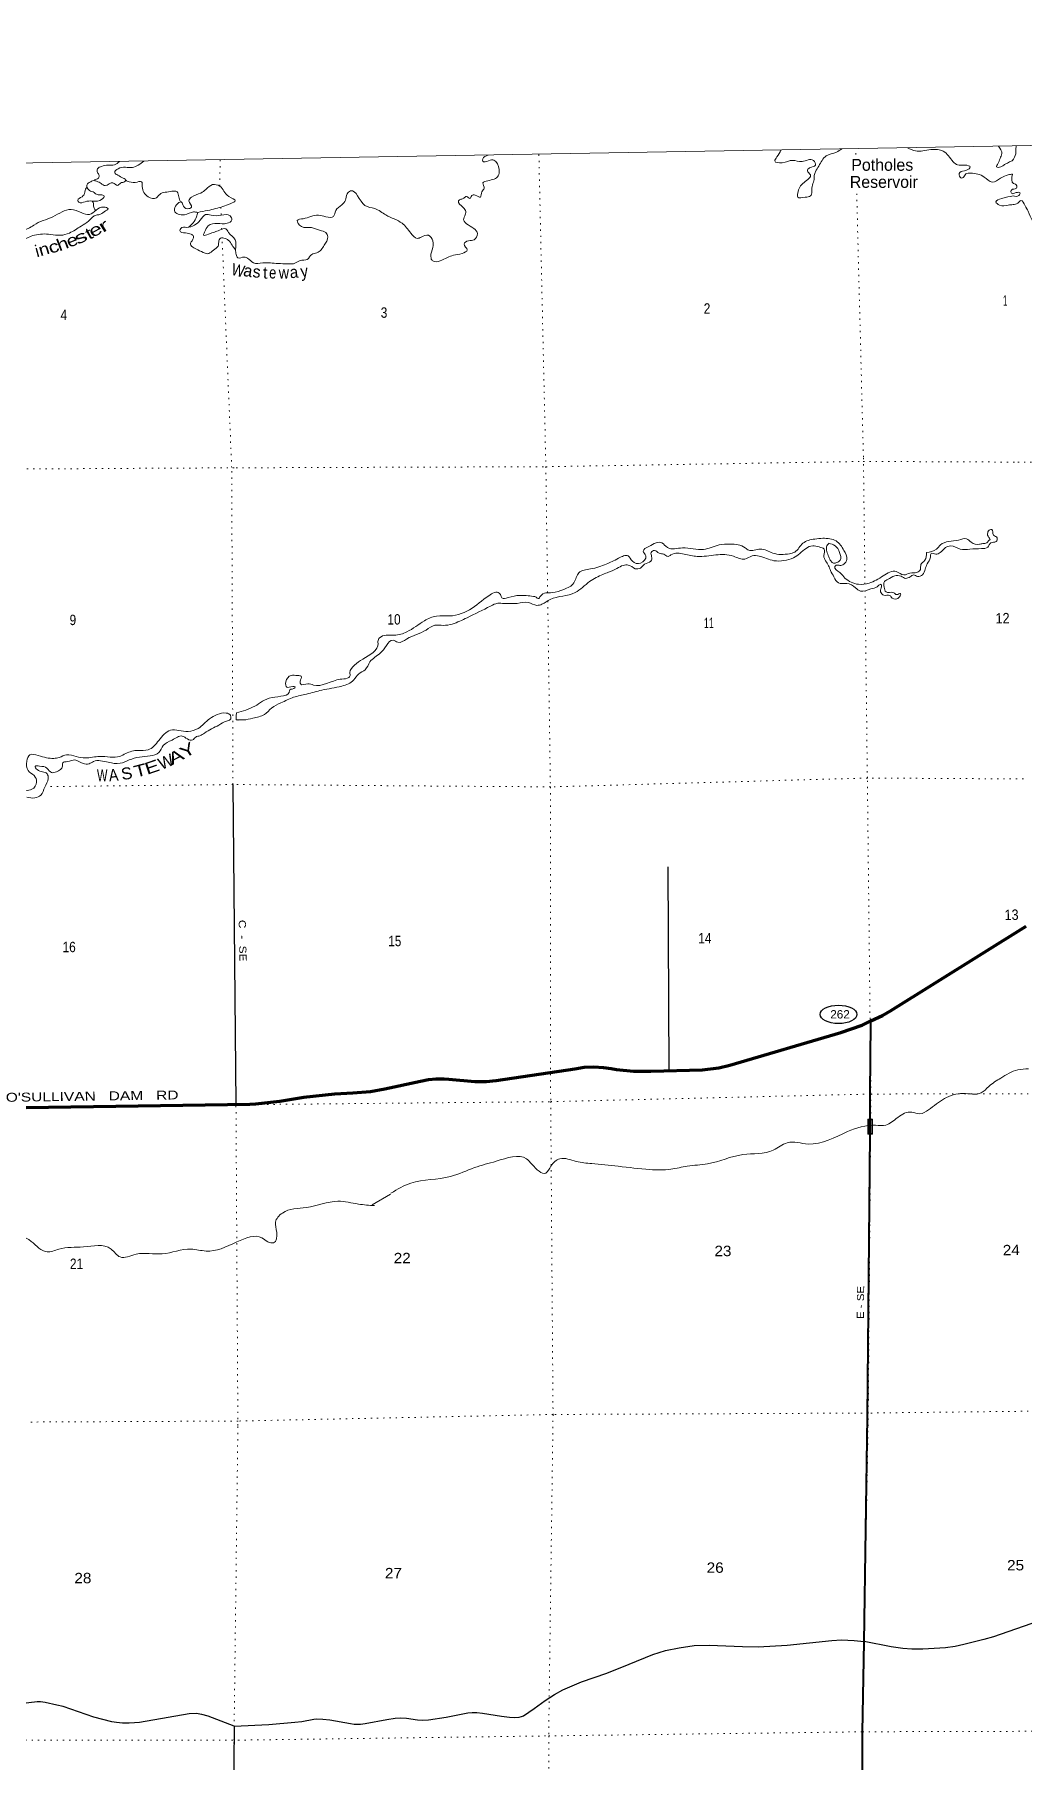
# Model space of a CAD drawing. Header units: feet. Extents: x 250644 to 505285, y -364975 to -177792.
# Drawn here: x 390845 to 407474, y -206842 to -177792 of the extents above; entities that cross this region are included whole.
import ezdxf
from ezdxf.enums import TextEntityAlignment as Align

# ---------------------------------------------------------------- set-up
doc = ezdxf.new("R2010")
doc.units = ezdxf.units.FT
doc.header["$LTSCALE"] = 70
doc.linetypes.add('DOTTED', pattern=[1.5, 0.3, -1.2])
for name, color, linetype, lineweight in [('17', 7, 'Continuous', 25), ('23', 7, 'Continuous', 70), ('26', 7, 'Continuous', 40), ('29', 7, 'Continuous', 25), ('39', 7, 'Continuous', 13), ('4', 7, 'Continuous', 13), ('61', 7, 'Continuous', 13), ('7', 7, 'DOTTED', 13)]:
    doc.layers.add(name, color=color, linetype=linetype, lineweight=lineweight)
for name, color, linetype in [('27', 7, 'Continuous'), ('30', 7, 'Continuous'), ('41', 7, 'Continuous')]:
    doc.layers.add(name, color=color, linetype=linetype)

msp = doc.modelspace()

# ---------------------------------------------------------------- linework, layer by layer
at = {"layer": '17'}
msp.add_ellipse((404363.5, -194275.25), major_axis=(-309.24, 1), ratio=0.500121, dxfattribs=at)
at = {"layer": '23'}
for points in [[(404906.32, -194385.05), (405104.05, -194291.02), (405240.12, -194213.52), (407517.84, -192788.17)], [(388822.51, -195871.45), (394464.64, -195783.19), (394566.87, -195779.08), (394971.55, -195736.17), (395372.44, -195669.41), (395892.56, -195609.18), (396195.27, -195597.12), (396495.98, -195572.7), (396738.06, -195529.64), (397337.91, -195397.42), (397468.23, -195370.16), (397600.68, -195356.68), (397733.82, -195357.11), (397812.75, -195363.98), (398250.67, -195401.75), (398442.69, -195403.06), (398609.86, -195387.77), (399930.31, -195188.99), (400090.09, -195165.16), (400251.48, -195158.17), (400412.72, -195168.09), (400538.84, -195187.82), (400632.78, -195203.49), (400919.38, -195231), (401207.28, -195228.41), (402076.31, -195209.67), (402353.7, -195171.98), (402539.48, -195129.85), (404401.77, -194580.95), (404760.51, -194454.39), (404906.32, -194385.05)]]:
    msp.add_lwpolyline(points, dxfattribs=at)
at = {"layer": '26'}
for points in [[(404897.5, -196284.74), (404895.55, -195612.94), (404906.02, -194418.96), (404906.32, -194385.05)], [(404758.96, -209570.15), (404767.73, -206342.22), (404794.47, -204835.73), (404853.38, -201042.15), (404897.5, -196284.74)]]:
    msp.add_lwpolyline(points, dxfattribs=at)
at = {"layer": '29'}
for p, q in [((394181.83, -190408.56), (394232.28, -195786.82)), ((401492.15, -191795.01), (401510, -195220.01)), ((394200.8, -206249.03), (394783.74, -206218.1))]:
    msp.add_line(p, q, dxfattribs=at)
for points in [[(407726.28, -204482.76), (406970.96, -204746.72), (406806.96, -204791.07), (406470.09, -204875.33), (406323.82, -204906.37), (406164.25, -204928.55), (405783.05, -204950.72), (405596.88, -204950.72), (405446.18, -204941.85), (405251.15, -204915.24), (404796.82, -204822.12)], [(399431.24, -205815.51), (399586.4, -205713.51), (399726.03, -205638.11), (400045.17, -205505.07), (400470.69, -205354.29), (400843.02, -205203.51), (401241.95, -205043.86), (401456.92, -204977.34), (401685.2, -204928.56), (401935.63, -204893.08), (402190.51, -204884.21), (402749, -204910.82), (403010.52, -204915.25), (403502.53, -204884.21), (404251.62, -204804.38), (404415.63, -204795.51), (404628.39, -204804.38), (404796.82, -204822.12)], [(394200.8, -206249.03), (393764.5, -206078.46), (393660.34, -206049.63), (393562.83, -206036.32), (393445.37, -206042.98), (393090.78, -206105.06), (392610.96, -206184.89), (392523.43, -206193.76), (392438.1, -206198.19), (392322.86, -206195.98), (392223.13, -206187.11), (392142.24, -206176.02), (391840.84, -206096.2), (391326.68, -205918.81), (391222.51, -205892.21), (391021.95, -205852.29), (390945.49, -205838.99), (390888.97, -205841.2), (390608.63, -205874.46)], [(394783.74, -206218.1), (395220.37, -206183.59), (395338.94, -206170.28), (395542.84, -206132.59), (395592.7, -206125.94), (395691.33, -206128.15), (395809.89, -206143.68), (396155.62, -206205.76), (396218.79, -206212.41), (396280.85, -206214.63), (396325.17, -206212.41), (396403.84, -206201.33), (396771.74, -206134.81), (396906.95, -206114.84), (397006.66, -206108.2), (397097.54, -206114.84), (397285.91, -206139.24), (397376.79, -206145.89), (397467.64, -206143.68), (397764.62, -206094.89), (398132.51, -206023.94), (398206.78, -206017.29), (398279.92, -206017.29), (398376.3, -206028.37), (398695.44, -206081.59), (398830.66, -206099.32), (398908.2, -206103.76), (398994.66, -206097.1), (399032.34, -206088.23), (399067.77, -206072.72), (399245.07, -205952.98), (399431.24, -205815.51)], [(394200.8, -206249.03), (394186.31, -208117.16), (394157.19, -211872.37)]]:
    msp.add_lwpolyline(points, dxfattribs=at)
at = {"layer": '39'}
msp.add_line((396521.16, -197479.19), (396831.16, -197298.14), dxfattribs=at)
for points in [[(403396.82, -179737.34), (403327.79, -179851.96), (403290.93, -179919.01), (403414.14, -179948.69), (403592.25, -179908.94), (403751.47, -179929.86), (403942.04, -179909.95), (403975.82, -179991.67), (403878.16, -180033.82), (403841.02, -180086.81), (403890.52, -180150.12), (403784.52, -180278.84), (403679.56, -180459.8), (403680.92, -180528.09), (403801.56, -180529.69), (403893.59, -180507.74), (403924.12, -180324.27), (403956.45, -180231.18), (403957.07, -180160.84), (403975.97, -180100.17), (404032.36, -180004.6), (404157.66, -179835.29), (404329.27, -179771.56), (404421.03, -179715.1)], [(405524.48, -179699.03), (405657.54, -179748.91), (405918.44, -179727.6), (406126, -179753.57), (406292.34, -179931.08), (406365.79, -179985.88), (406492.46, -179987.35), (406579.58, -180021.77), (406514.27, -180073.32), (406404.51, -180113.7), (406393.25, -180154.12), (406436.53, -180207.51), (406480.01, -180170.46), (406507.47, -180135.75), (406583.62, -180124.17), (406816.1, -180189.84), (406950.43, -180273.55), (407089.89, -180210.46), (407219.42, -180153.61), (407291.5, -180139.24)], [(407053.81, -179672.84), (407111.82, -179796.07), (407081.27, -179877.06), (407044.84, -179966.21), (407021.76, -180018.92), (407096.11, -180017.43), (407157.68, -179980.02), (407203.46, -179957), (407277.2, -179917.55), (407286.36, -179914.84)], [(407286.36, -179914.84), (407343.29, -179797.32), (407344.28, -179749.05), (407354.27, -179664.11)], [(392685.57, -179923), (392490.45, -180027.36), (392249.69, -180050.28), (392194.7, -180115.69), (392247.82, -180158.83), (392337.27, -180209.28), (392380.18, -180244.59), (392364.5, -180265), (392292.64, -180290.56), (392239.15, -180329.81), (392163.88, -180285.11), (392032.18, -180333.97), (391963.11, -180297.18), (391888, -180260.5), (391853.49, -180243.11), (391905.25, -180217.96), (391932.31, -180163.16), (391903.14, -180111.5), (391905.92, -180049.15), (391971.52, -180011.66), (392083.6, -179987.31), (392190.06, -179983.16), (392273.17, -179929.87)], [(398471.3, -179822.85), (398383.44, -179884.92), (398382.23, -179925.14), (398480.53, -179915.13), (398570.79, -179905.28), (398658.37, -180064.28), (398642.39, -180171.1), (398469.09, -180250.94), (398385.42, -180288.79), (398407.34, -180380.79), (398368.23, -180435.83), (398343.9, -180526.74), (398254.81, -180494.37), (398196.66, -180501.57), (398165.43, -180548.41), (398108.49, -180515.39), (398064.84, -180544.4), (398014.96, -180563.49), (397975.29, -180590.41), (398053.88, -180701.36), (398097.47, -180770.82), (398080.82, -180843.5), (398061.56, -180886.08), (398229.72, -181053.51), (398291.75, -181140.68), (398237.52, -181244.26), (398141.39, -181262.26), (398068.08, -181315.98), (398120.3, -181415.41), (398037.03, -181473.34), (397888.93, -181506.46), (397787.13, -181542.66), (397663.63, -181599.4), (397541.01, -181599.85), (397512.01, -181556.23), (397533.33, -181415.13), (397542.36, -181262.23), (397468.15, -181169.28), (397348.15, -181199.82), (397280.23, -181221.28), (397171.94, -181133.03), (397025.93, -180967.16), (396753.8, -180827.94), (396564.74, -180721.22), (396400.83, -180666.23), (396156.81, -180423.97), (396099.5, -180473.34), (396073.48, -180580.37), (396010.69, -180657.99), (395912.02, -180750.4), (395871.85, -180853.69), (395745.26, -180856.23), (395622.17, -180832.58), (395489.91, -180853.32), (395361.99, -180890.05), (395264.13, -180922.16), (395332.39, -181019.25), (395503.67, -181039.93), (395639.25, -181085.43), (395744.53, -181123.51), (395776.07, -181193.21), (395716.56, -181335.06), (395594.49, -181464.11), (395506.56, -181489.99), (395431.88, -181575.89), (395311.59, -181592.37), (395224.1, -181640.35), (395109.72, -181650.68), (394936.72, -181644.11), (394681.25, -181635.17), (394526.41, -181632.25), (394428.37, -181553.84), (394373.72, -181534.84), (394263.4, -181547.11), (394236.2, -181493.4), (394222.51, -181411.28)], [(391732.34, -180370.97), (391784.73, -180425.35), (391831.23, -180438.48), (391884.31, -180479.61), (391954.8, -180486.24), (392017.56, -180509.09), (391986.37, -180557.94), (391816.21, -180593.51), (391695.81, -180603.97), (391591.48, -180614.1), (391574.77, -180582.28), (391643.9, -180520.61), (391687.03, -180465.49), (391696.08, -180415.07), (391730.18, -180366.47), (391733.42, -180374.03)], [(391853.9, -180242.71), (391789.66, -180268.51), (391738.14, -180305.71), (391722.82, -180344.2), (391733.46, -180374.13)], [(393298.15, -180604.54), (393270.11, -180520.11), (393244.41, -180440.25), (393187.87, -180427.31), (393067.58, -180443.8), (392969.48, -180463.85), (392894.6, -180539.71), (392755.56, -180522.4), (392685.77, -180449.45), (392655.64, -180349.58), (392646.01, -180269.4), (392539.72, -180281.58), (392404.53, -180256.16), (392383.14, -180247.87)], [(393588.95, -180784.99), (393759.15, -180751.43), (394011.14, -180686.08), (394144.81, -180635.17), (394220.25, -180587.44), (394114.33, -180517.22), (393960.12, -180343.49), (393839, -180317.79), (393725.98, -180396.41), (393638.76, -180458.45), (393483.35, -180527.88), (393442.3, -180586.98), (393484.68, -180696.65), (393416.84, -180722.13), (393337.12, -180655.41), (393310.05, -180607.72), (393274.12, -180620.5), (393205.42, -180704.27), (393198.34, -180752.64), (393366.63, -180825.62), (393518.43, -180776.36), (393591.86, -180784.42)], [(407292.56, -180395.29), (407264.83, -180415.94), (407273.78, -180461.98), (407294.92, -180473.21)], [(407292.56, -180395.29), (407333.54, -180386.59), (407357.43, -180376.02), (407360.64, -180337.75), (407339.93, -180308.04), (407307.56, -180296.69), (407291.5, -180139.21)], [(391816.09, -180596.8), (391837.18, -180637.3), (391837.98, -180677.47), (391871.08, -180751.5)], [(407299.5, -180505.63), (407108.72, -180551.7), (407011.33, -180607.91), (407070.68, -180660.98), (407219.45, -180662.01), (407299.67, -180652.36)], [(407299.5, -180505.63), (407394.17, -180499.86), (407415.24, -180451.16), (407373, -180448.05), (407335.02, -180456.92), (407293.07, -180472.23)], [(407299.67, -180652.36), (407376.83, -180630.92), (407432.12, -180585.49), (407500.22, -180672.46), (407554.4, -180765.77), (407630.18, -180930.99), (407835.27, -181037.1), (408055.91, -181022.24), (408104.02, -181113.67), (408152.09, -181203.09), (408250.97, -181225.07), (408321.58, -181239.61), (408307.89, -181161.5), (408431.02, -181094.49), (408697.33, -181054.51), (409001.78, -181013.7), (409204.98, -181029.38), (409450.64, -181154.71), (409742.2, -181264.97), (410130.34, -181192.18), (410537.18, -181149.14), (410777.68, -181123.8), (410828.38, -181146.82), (410881.35, -181278.36), (410966.95, -181433.31), (411102.44, -181476.6), (411209.1, -181486.34), (411318.31, -181522.16), (411285.53, -181587.2), (411227.81, -181612.59), (411232.71, -181654.7), (411297.3, -181669.37), (411346.03, -181694.45), (411298.81, -181741.72), (411239.47, -181785.23), (411191.72, -181902.87), (411282.96, -182039.61), (411372.31, -182085.91), (411463.88, -182142.22), (411553.02, -182178.48), (411602.47, -182237.71), (411719.17, -182247.24), (411946.19, -182153.83), (412029.01, -182176.15), (412089.16, -182170.82), (412153.65, -182181.48), (412127.19, -182260.46), (412019.28, -182286.94), (411962.53, -182358.54), (411989.28, -182484.62), (412046.22, -182614.05), (412075.72, -182679.76), (412176.64, -182607.19), (412289.06, -182508.24), (412388.74, -182568.4), (412474.37, -182628.85), (412532.73, -182730.12), (412550.94, -182832.25), (412489.71, -182881.84), (412426.93, -182857.07), (412358.45, -182848.51), (412357.42, -182894.77), (412394.99, -182962.31), (412444.18, -183009.48), (412494.92, -183034.52), (412468.16, -183099.43), (412449.22, -183154.13), (412480.43, -183205.72), (412531.54, -183152.33), (412588.16, -183074.7), (412661.03, -183101.26), (412742.82, -183266.35), (412764.33, -183334.23), (412802.45, -183427.89), (412835.57, -183378.92), (412932.19, -183388.88), (412977.79, -183456.24), (413062.75, -183484.55), (413154.99, -183573.01), (413279.19, -183652.73), (413288.27, -183702.8), (413315.42, -183752.47), (413369.5, -183745.26), (413410.71, -183794.62), (413465.8, -183835.64), (413484.84, -183881.47), (413514.63, -183961.23), (413529.36, -183993.08), (413478.66, -183970.06), (413437.26, -184007.15), (413408.27, -183965.56)], [(390366.48, -181181.26), (390545.45, -181083.22), (390737.91, -181057.25), (390833.2, -180997.06), (391152.07, -180858.03), (391461.17, -180733.27), (391629.07, -180786.16), (391770.44, -180819.49), (391879.56, -180746.97), (392011.18, -180694.09), (392082.11, -180722.81), (392014.78, -180774.4), (391937.34, -180822.17), (391883.2, -180829.29), (391754.54, -180930.33), (391627.58, -181015.27), (391430.88, -181131.75), (391280.86, -181168.93), (391113.72, -181154.2), (390842.62, -181167.68), (390637.09, -181244.15), (390481.19, -181289.48), (390405, -181299.04), (390376.27, -181269.48), (390357.55, -181237.7), (390367.48, -181180.71)], [(394222.51, -181411.28), (394217.2, -181244.6), (394108.19, -181120.19), (394060.78, -181060.86), (393956.69, -181083.05), (393773.07, -181149.03), (393686.94, -181164.82), (393704.11, -181118.26), (393764.29, -181010.55), (393922.31, -180971.2), (394083.06, -180967.98), (394160.31, -180910.16), (394132.84, -180842.39), (393985.83, -180829.26), (393813.03, -180832.73), (393722.33, -180820.49), (393631.77, -180916.75), (393532.93, -181001.13), (393404.97, -181035.85), (393302.81, -181053.98), (393289.46, -181090.41), (393382.73, -181130.74), (393477.61, -181150.94), (393516.51, -181186.33), (393509.46, -181236.71), (393464.92, -181322), (393526.36, -181379.04), (393652.29, -181444.84), (393775.54, -181476.52), (393852.79, -181418.71), (393931.85, -181350.81), (393942.59, -181284.28), (393971.46, -181219.39), (394051.95, -181223.81), (394102.74, -181250.92), (394168.8, -181338.01), (394222.63, -181411.98)], [(393441.63, -181026.53), (393511.96, -180957.34), (393568.32, -180859.75), (393591.86, -180784.42)], [(405843.78, -186505.08), (406011.49, -186447.46), (406078.46, -186377.79), (406216.03, -186320.77), (406384.37, -186295.29), (406518.64, -186274.5), (406594.18, -186333.27), (406737.53, -186364.55), (406747.02, -186362.54), (406803.68, -186355.19), (406873.49, -186327.66), (406908.98, -186292.79), (406910.99, -186292.75), (406892.11, -186252.94), (406872.47, -186174.96), (406883.85, -186140.57), (406939.71, -186119.36), (406971.68, -186211.15), (407030.87, -186256.18), (407014.06, -186320.82), (406928.06, -186342.64), (406873.19, -186414.08), (406767.17, -186440.32), (406574.35, -186448.21), (406411.51, -186447.46), (406249.65, -186394.45), (406163.76, -186422.29), (406072.97, -186506.51), (405999.1, -186532.1), (405920.49, -186521.62), (405909.67, -186584.14), (405855.6, -186695.74), (405821.19, -186784.85), (405774.79, -186878.22), (405692.97, -186908), (405628.15, -186883.17), (405568.43, -186912.51), (405496.61, -186940.07), (405415.48, -186903.52), (405308.82, -186897.62), (405189.41, -186958.3), (405137.85, -186993.49), (405131.68, -187088.06), (405163.42, -187167.8), (405292.37, -187183.3), (405345.21, -187212.38), (405407.23, -187197.07), (405392.23, -187251.63), (405268, -187272.21), (405224.89, -187226.85), (405126.35, -187224.81), (405072.91, -187165.6), (405079.68, -187101.16), (405076.47, -187040.94), (405068.44, -187041.1), (405016.95, -187080.32), (404907.15, -187118.69), (404734.98, -187154.3), (404649.47, -187099.75), (404503.25, -187024.32), (404362.39, -187017.1), (404288.02, -186916.11), (404229.61, -186808.77), (404197.84, -186727.02), (404118.09, -186557.82), (404121.93, -186447.22), (404038.83, -186412.71), (403929.89, -186392.8), (403818.16, -186435.23), (403713.34, -186521.73), (403608.23, -186594.18), (403446.35, -186641.64), (403277.53, -186643.02), (403028.74, -186565.62), (402912.12, -186563.95), (402788.53, -186616.66), (402598.62, -186568.23), (402302.68, -186546.04), (401989.58, -186570.41), (401767.67, -186530.66), (401546.84, -186545.14), (401497.09, -186570.25), (401426.04, -186535.51), (401347.28, -186517), (401270.01, -186472.33), (401214.34, -186503.59), (401221.76, -186573.77), (401209.21, -186650.39), (401101.7, -186702.78), (401034.62, -186766.42), (400942.47, -186782.34)], [(394240.35, -189203.71), (394547.68, -189091.03), (394838.26, -188944.54), (395133.46, -188828.09), (395133.42, -188826.08), (395203.15, -188794.53), (395226.7, -188765.93), (395186.31, -188756.69), (395086.08, -188770.76), (395068.26, -188682.7), (395160.59, -188574.35), (395269.17, -188576.18), (395327.68, -188587.07), (395313.36, -188675.77), (395320.3, -188721.85), (395438.74, -188713.44), (395535.66, -188735.61), (395986.02, -188638.15), (396102.24, -188619.74), (396147.82, -188586.67), (396148.64, -188526.37), (396224.57, -188402.27), (396365.2, -188296.96), (396621.32, -188034.61), (396618.64, -188000.5), (396647.62, -187941.64), (396891.97, -187896.55), (397107.94, -187839.96), (397401.74, -187653.21), (397603.22, -187574.81), (397824.29, -187572.38), (398201.63, -187442.23), (398528.55, -187202.56), (398626.45, -187172.47), (398679.53, -187213.6), (398704.76, -187269.36), (398807.16, -187263.28), (398999.42, -187227.27), (399232.9, -187242.68), (399281.45, -187257.78), (399314.08, -187281.24), (399353.43, -187238.25), (399549.27, -187180.06), (399743.18, -187125.93), (399840.84, -187083.78), (399913.88, -187016), (399998.94, -186845.49), (400192.65, -186781.32), (400458.43, -186701.63), (400663.52, -186603.07), (400825.52, -186561.63), (400897.68, -186652.62), (401036.96, -186681.98), (401123.07, -186563.7), (401081.25, -186482.15), (401174.17, -186403.92), (401396.1, -186343.2), (401486.06, -186419.76), (401741.49, -186426.69), (402093.81, -186453.78), (402355.64, -186378.19), (402544.32, -186364.35), (402794.8, -186425.64), (402853.9, -186466.65), (403048.49, -186446.67), (403260.91, -186514.74), (403540.53, -186525.2), (403628.42, -186497.32), (403766.21, -186349.87), (403963.82, -186279.59), (404100.26, -186266.8), (404322.25, -186310.57), (404456.08, -186470.65), (404503.32, -186622.42), (404452.67, -186703.82), (404388.73, -186723.19), (404326.36, -186720.42), (404302.68, -186743), (404387.1, -186843.79), (404473.32, -186934.49), (404700.56, -187040.45), (404877.03, -187018.82), (405117.85, -186897.44), (405335.52, -186824.75), (405463.3, -186882.46), (405565.18, -186850.28), (405683.58, -186839.86), (405740.85, -186788.47), (405749.34, -186709.93), (405814.22, -186636.29), (405843.78, -186505.08)], [(404202.4, -186349.15), (404305.76, -186391.28), (404382.37, -186504.28), (404393, -186634.68), (404335.49, -186674.02), (404279.42, -186685.19), (404238.56, -186651.85), (404200.88, -186576.25), (404168.94, -186486.46), (404163.37, -186408.2), (404205.05, -186350.95)], [(400942.47, -186782.34), (400828.63, -186718.31), (400744.27, -186722.02), (400638.77, -186774.37), (400495.29, -186837.54), (400403.54, -186873.54), (400178.75, -186992.59), (399935.23, -187180.35), (399517.38, -187295.24), (399378.24, -187374.39), (399290.18, -187394.25), (399152.51, -187344.77), (398961.86, -187360.65), (398847.37, -187364.96), (398742.8, -187363.04), (398634.18, -187359.19), (398514.49, -187405.8), (398118.37, -187602.65), (397869.19, -187708.13), (397718.89, -187731.24), (397576.14, -187730.09), (397430.97, -187809.36), (397102.3, -187960.65), (396954.64, -188015.86), (396873.47, -187977.3), (396760.77, -188072), (396658.79, -188200.64), (396484.79, -188346.81), (396406.97, -188476.98), (396291.86, -188551.63), (396213.4, -188649.66), (396012.4, -188752.16), (395676.06, -188821.21), (395418.05, -188886.68), (395202.03, -188941.25), (394988.79, -189033.95), (394829.71, -189121.54), (394711.26, -189230.42), (394515.46, -189290.62), (394359.28, -189321.89), (394279.51, -189321.34), (394264.04, -189323.06), (394246.86, -189319.62), (394236.63, -189320.33), (394234.83, -189297.28), (394235.56, -189266.1), (394240.35, -189203.71)], [(388827.74, -191269.63), (388906.23, -191274.08), (389019.96, -191231.61), (389085.82, -191308.65), (389073.38, -191391.29), (389110.47, -191436.77), (389392.28, -191354.75), (389551.55, -191277.2), (389647.08, -191229.06), (389756.3, -191060.08), (389893.63, -190991.01), (389944.88, -190939.75), (389940.36, -190813.24), (390001.18, -190737.67), (390043.23, -190628.31), (390116.92, -190492.19), (390244.74, -190348.96), (390356.11, -190288.45), (390525.61, -190321.22), (390626.11, -190421.69), (390605.36, -190490.42), (390526.22, -190554.31), (390500.89, -190595.01), (390537.46, -190614.37), (390604.9, -190568.8), (390694.25, -190512.75), (390802.31, -190488.48), (390880.3, -190366.34), (390837.96, -190258.68), (390735.7, -190170.31), (390716.6, -190017.97), (390766.69, -189908.45), (390907.66, -189921.7), (391047.07, -189957.08), (391167.91, -189968.72), (391262.07, -189952.76), (391383.8, -189908.12), (391547.16, -189934.98), (391700.47, -189962.05), (391943.16, -189935.07), (392278.85, -189934.36), (392380.41, -189886.1), (392588.43, -189833.69), (392753.08, -189824.36), (392934.87, -189665.98), (393132.5, -189495.22), (393273.27, -189498.43), (393426.42, -189517.45), (393596.22, -189463.81), (393788.03, -189303.22), (393917.24, -189230.29), (394069.55, -189207.14), (394136.5, -189237.94), (394142.77, -189249.88), (394136.88, -189316.19), (394073.3, -189341.97), (393944.9, -189408.58), (393823.48, -189469.29), (393704.31, -189542.02), (393624.82, -189587.82), (393554.93, -189611.33), (393505.61, -189658.54), (393414.83, -189642.28), (393329.44, -189593.75), (393157.87, -189659.49), (393008.96, -189752.91), (392934.91, -189870.95), (392789.31, -189928.13), (392608.78, -189947.83), (392438.86, -189995.45), (392283.17, -190050.82), (392085.85, -190034.69), (391836.33, -190021.61), (391762.7, -190059.26), (391660.1, -190055.29), (391524.24, -189995.73), (391398.13, -190022.37), (391320.12, -190042.02), (391315.21, -190098.39), (391214.57, -190192.85), (391132.46, -190208.56), (391054.59, -190133.76), (390931.26, -190098.06), (390857, -190103.57), (390888.17, -190155.19), (391056.42, -190226.16), (391074.13, -190308.2), (391016.68, -190452.02), (390948.98, -190586.01), (390849.43, -190634.23), (390716.49, -190620.82)], [(396838.87, -197281.91), (397171.21, -197112.47), (397840.43, -197002.57), (398243.49, -196851.81), (398609.21, -196743.99), (399118.99, -196703.61), (399211.37, -196800.22), (399441.37, -196944.3), (399529.48, -196825.98), (399677.8, -196702.44), (399952.11, -196749.18), (400214.12, -196784.1), (400659.27, -196829.42), (401191.05, -196885.06), (401544.74, -196879.97), (401821.12, -196828.2), (402162.07, -196789.2), (402755.98, -196632.59), (403267.1, -196558.03), (403501.85, -196434.75), (403854.05, -196455.81), (404517.29, -196247.58), (404987.54, -196139.67), (405160.35, -196136.2), (405360.82, -196007.58), (405596.26, -195918.46), (405731.48, -195945.89), (405878.94, -195880.63), (406146.54, -195690.39), (406458.41, -195603.74), (406761.78, -195595.64), (406890.32, -195488.57), (407094.53, -195345.81), (407377.24, -195207.51), (407559.56, -195190.99)], [(382907.69, -197529.82), (383065.76, -197612.72), (383352.46, -197777.77), (383497.16, -197877.35), (384172.35, -198068.76), (385125.03, -198264.64), (385805.87, -198335.37), (386338.13, -198212.15), (386965.88, -198038.79), (387538.09, -197902.71), (387850.8, -197858.25), (387986.84, -197825.38), (388158.68, -197773.7), (388414.57, -197702.25), (388748.48, -197713.63), (389011.43, -197897.24), (389133.81, -197884.74), (389477.62, -197787.41), (389942.13, -197896.64), (390062.55, -197988.67), (390426.13, -197975.34), (390788.27, -198092.65), (391057.14, -198270.12), (391255.23, -198223.94), (391666.55, -198185.54), (392131.63, -198222.42), (392285.04, -198355.98), (392551.49, -198310.44), (392991.58, -198303.62), (393476.41, -198221.54), (393728.38, -198256.67), (394245.98, -198103.6), (394668.72, -198032.82), (394768.53, -198099.14), (394863.37, -198117.33), (394918.17, -197941.4), (394896.7, -197771.03), (395012.23, -197615.99), (395416.41, -197521.47), (395947.06, -197418.37), (396291.73, -197465.71), (396563.64, -197492.4)]]:
    msp.add_spline(points, degree=3, dxfattribs=at)
at = {"layer": '4'}
msp.add_lwpolyline([(250643.67, -181929.51), (281972.62, -181563.19), (313301.03, -181153.78), (344628.85, -180701.28), (375956.02, -180205.69), (407282.48, -179667), (438608.16, -179085.23), (469933.03, -178460.36), (501256.99, -177792.42), (505285.47, -360804.74), (473709.75, -361478.06), (442133.15, -362107.94), (410555.7, -362694.39), (378977.49, -363237.41), (347398.55, -363736.98), (315818.96, -364193.12), (284238.76, -364605.82), (252658.03, -364975.08)], close=True, dxfattribs=at)
msp.add_lwpolyline([(250643.67, -181929.51), (281972.62, -181563.19), (313301.03, -181153.78), (344628.85, -180701.28), (375956.02, -180205.69), (407282.48, -179667), (438608.16, -179085.23), (469933.03, -178460.36), (501256.99, -177792.42), (505285.47, -360804.74), (473709.75, -361478.06), (442133.15, -362107.94), (410555.7, -362694.39), (378977.49, -363237.41), (347398.55, -363736.98), (315818.96, -364193.12), (284238.76, -364605.82), (252658.03, -364975.08)], close=True, dxfattribs=at)
at = {"layer": '61'}
for p, q in [((404933.94, -196038.26), (404933.94, -196288.26)), ((404933.94, -196288.26), (404858.94, -196288.26)), ((404896.52, -196157.7), (404896.13, -196157.7)), ((404896.44, -196163.26), (404896.83, -196163.26))]:
    msp.add_line(p, q, dxfattribs=at)
msp.add_lwpolyline([(404858.94, -196288.26), (404858.94, -196038.26), (404933.94, -196038.26)], dxfattribs=at)
msp.add_lwpolyline([(404866.94, -196046.26), (404925.94, -196046.26), (404925.94, -196280.26), (404866.94, -196280.26)], close=True, dxfattribs=at)
at = {"layer": '7'}
for p, q in [((404653.32, -179809.55), (404650.81, -179711.12)), ((393962.11, -180341.67), (393964.7, -179894.43)), ((393982.3, -180823.65), (393977.15, -180700.79)), ((393992.6, -181069.38), (393988.63, -180974.72)), ((407379.44, -184984.79), (407802.82, -184984.68))]:
    msp.add_line(p, q, dxfattribs=at)
for points in [[(399325.76, -179811.26), (399442.94, -185062.19), (399473.31, -187195.83)], [(404809.28, -187035.15), (404782.97, -184898.8), (404669.38, -180440)], [(394186.31, -208117.15), (394199.01, -206480.08), (394264.72, -201189.69), (394232.36, -195794.98), (394181.83, -190408.56), (394160.54, -185077.83), (393998.58, -181212.22)], [(376039.32, -185203.38), (377976.36, -185161.66), (383397.25, -185135.2), (388721.69, -185110.68), (394234.84, -185080.62), (399442.94, -185062.19), (404780.18, -184973.1), (407372.58, -184984.82)], [(399475.1, -187321.32), (399519.6, -190448.08), (399524.09, -195742.98), (399564.11, -201005.02), (399490.42, -206412.01), (399490.92, -211809.48)], [(404758.96, -209570.15), (404767.73, -206342.22), (404864.44, -200980.98), (404908.79, -195614.76), (404849.6, -190298.85), (404848.3, -190204.19), (404810.76, -187155.48)], [(407473.19, -190314.69), (404849.6, -190298.85), (399519.6, -190448.08), (394181.83, -190408.56), (391029.12, -190443.49)], [(376218.03, -195852.75), (378109.47, -195827.34), (383514.36, -195805.22), (388822.51, -195871.45), (394232.36, -195794.98), (399524.09, -195742.98), (404908.79, -195614.76), (407568.62, -195610.2)], [(407660.81, -200948.54), (404864.44, -200980.98), (399564.11, -201005.02), (394267.51, -201115.39), (388874.75, -201141.28), (383552.28, -201163.76), (378170.02, -201111.07), (376301.42, -201171.35)], [(376397.03, -206606.76), (378129.24, -206555.59), (383563.56, -206496.71), (388908.25, -206479.81), (394273.31, -206482.87), (399490.42, -206412.01), (404767.73, -206342.22), (407757.7, -206333.99)]]:
    msp.add_lwpolyline(points, dxfattribs=at)

# ---------------------------------------------------------------- texts
at = {"layer": '17', "width": 1.05}
msp.add_text('262', height=140, dxfattribs=at).set_placement((404389.55, -194343.56), align=Align.CENTER)
at = {"layer": '17', "width": 1.3}
msp.add_text("O'SULLIVAN   DAM   RD", height=150, rotation=0.81, dxfattribs=at).set_placement((390362.85, -195745.76))
at = {"layer": '27', "width": 1.2}
msp.add_text('E - SE', height=120, rotation=89.473, dxfattribs=at).set_placement((404790.82, -199399.08))
at = {"layer": '30', "width": 1.25}
msp.add_text('C  -  SE', height=120, rotation=271.178, dxfattribs=at).set_placement((394277.74, -192685.74))
at = {"layer": '41'}
for s, p in [('Potholes', (404579.64, -180084.04)), ('Reservoir', (404553.91, -180371.38))]:
    msp.add_text(s, height=200, dxfattribs=at).set_placement(p)
for s, rotation, width, p in [('r', 32.02, 1.75, (392058.62, -181091.96)), ('h', 20.98, 1.3, (391351.33, -181407.42)), ('e', 21.49, 1.25, (391511.96, -181346.5)), ('s', 25, 1.55, (391662.26, -181287.28)), ('t', 28.51, 1.35, (391807.78, -181226.14)), ('e', 28.51, 1.45, (391913.68, -181164.54)), ('n', 16.469, 1.2, (391030.18, -181497.81)), ('c', 17.469, 1.3, (391195.49, -181456.94)), ('W', 346.727, 0.85, (394245.81, -181854.86)), ('e', 357.353, 0.8, (394846.12, -181895.53)), ('w', 1.26, 0.9, (395040.08, -181897.53)), ('a', 5.26, 0.95, (395215.8, -181886.47)), ('y', 7.166, 0.95, (395392.38, -181872.42)), ('Y', 32.188, 1.4, (393472.13, -189914.86)), ('A', 27.684, 1.4, (393267.64, -190028.19)), ('W', 0.658, 0.7, (391985.48, -190353.56)), ('A', 5.162, 0.9, (392182.5, -190348.05)), ('S', 9.667, 1.05, (392411.25, -190319.74)), ('T', 14.171, 1.3, (392646.96, -190268.39)), ('E', 18.675, 1.35, (392851.62, -190207.54))]:
    msp.add_text(s, height=200, rotation=rotation, dxfattribs=dict(at, width=width)).set_placement(p, align=Align.CENTER)
for s, rotation, p in [('i', 14.959, (390913, -181532.53)), ('a', 350.634, (394419.33, -181863.72)), ('s', 354.54, (394571.87, -181880.29)), ('t', 358.447, (394722.08, -181897.91)), ('W', 23.179, (393093.25, -190115.89))]:
    msp.add_text(s, height=200, rotation=rotation, dxfattribs=at).set_placement(p, align=Align.CENTER)
at = {"layer": '7'}
for s, width, p in [('4', 0.85, (391282.6, -182594.25)), ('3', 0.85, (396666.64, -182557.08)), ('2', 0.85, (402098.23, -182487.67)), ('9', 0.85, (391434.43, -187727.24)), ('10', 0.85, (396779.54, -187717.94)), ('11', 0.65, (402100.3, -187777.67)), ('16', 0.85, (391316.9, -193228.36)), ('15', 0.85, (396792.17, -193128.51)), ('14', 0.85, (402005.75, -193080.97)), ('21', 0.85, (391440.6, -198557.37)), ('22', 1.1, (396884.84, -198461.18)), ('23', 1.1, (402277.68, -198342.13)), ('27', 1.1, (396736.85, -203760.98)), ('26', 1.1, (402147.4, -203668.69)), ('25', 1.1, (407198.52, -203628.18)), ('28', 1.1, (391514.9, -203843.88))]:
    msp.add_text(s, height=175, dxfattribs=dict(at, width=width)).set_placement(p)
for s, width, p in [('1', 0.45, (407132.99, -182354.82)), ('12', 0.9, (407007.55, -187700.05)), ('13', 0.9, (407158.56, -192688.88)), ('24', 1.1, (407128.09, -198328.26))]:
    msp.add_text(s, height=175, rotation=1, dxfattribs=dict(at, width=width)).set_placement(p)

doc.saveas('drawing.dxf')
